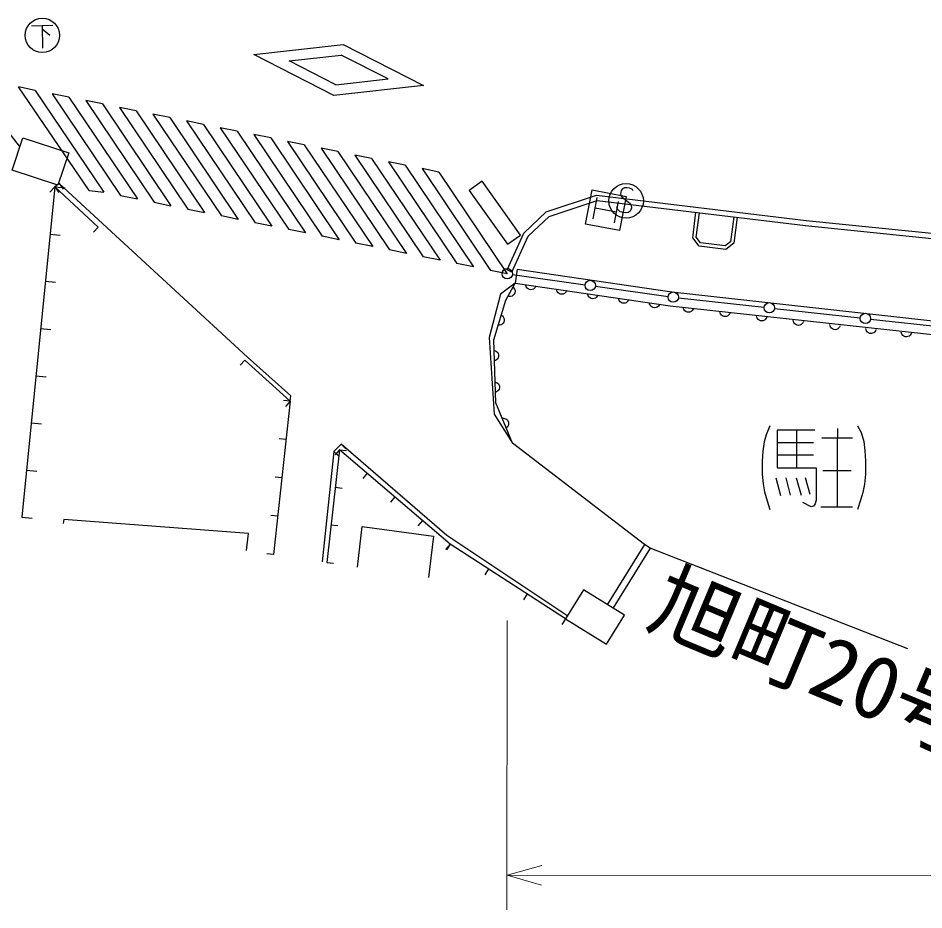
# Model space of a CAD drawing. Units: millimetres, scale not verified. Extents: x 40000 to 680000, y 20000 to 380000.
# Drawn here: x 105394 to 131522, y 252224 to 277940 of the extents above; entities that cross this region are included whole.
import ezdxf
from ezdxf.enums import TextEntityAlignment as Align

# ---------------------------------------------------------------- set-up
doc = ezdxf.new("R2010")
doc.units = ezdxf.units.MM
doc.header["$LTSCALE"] = 1000
doc.layers.add('M-BGD', color=7, linetype='Continuous', lineweight=25)
doc.layers.add('M-STR-HTXT', color=7, linetype='Continuous', lineweight=13)
doc.styles.add('ＭＳ ゴシック', font='')
doc.styles.get('ＭＳ ゴシック').set_extended_font_data('MS Gothic')

# ---------------------------------------------------------------- blocks, each defined once
blk = doc.blocks.new('BUHIN2')
at = {"color": 7, "linetype": 'Continuous', "lineweight": 25}
for p, q in [((801, 817), (281, 1561)), ((520, 1206), (-1096, 75)), ((-550, 942), (-81, 273)), ((-840, -304), (-1347, 421)), ((689, 363), (373, -23)), ((-1323, -84), (-1102, 71)), ((528, -244), (852, 157)), ((-291, -213), (303, -1060)), ((1028, -95), (696, -483)), ((-601, -1025), (284, -405)), ((6, -1277), (-596, -417)), ((868, -729), (1208, -326))]:
    blk.add_line(p, q, dxfattribs=at)
for points in [[(-1716, 346), (-1623, 539), (-1451, 751), (-1253, 926), (-1016, 1111), (-709, 1326), (-456, 1475), (-229, 1570), (-13, 1639), (256, 1727)], [(-908, -599), (-289, -1484), (602, -860), (-43, 61), (719, 595), (822, 631), (903, 632), (965, 584), (993, 320)], [(-262, -1731), (3, -1664), (203, -1597), (450, -1479), (698, -1324), (1005, -1109), (1215, -925), (1378, -765), (1550, -553), (1710, -350)]]:
    blk.add_lwpolyline(points, dxfattribs=at)

msp = doc.modelspace()

# ---------------------------------------------------------------- linework, layer by layer
at = {"layer": 'M-BGD'}
for p, q in [((105781, 277720), (106391, 277734)), ((106086, 277727), (106101, 277077)), ((106088, 277629), (106307, 277447)), ((112189, 276894), (114773, 277181)), ((114773, 277181), (117088, 275998)), ((114504, 275711), (112189, 276894)), ((113212, 276707), (114717, 276874)), ((114560, 276018), (113212, 276707)), ((116065, 276185), (114717, 276874)), ((114560, 276018), (116065, 276185)), ((107439, 272968), (105403, 275954)), ((105888, 275856), (105403, 275954)), ((117088, 275998), (114504, 275711)), ((105888, 275856), (107863, 272922)), ((106373, 275758), (108348, 272824)), ((106858, 275660), (106373, 275758)), ((106858, 275660), (108833, 272726)), ((107344, 275562), (109318, 272628)), ((107829, 275464), (107344, 275562)), ((107829, 275464), (109803, 272530)), ((104705, 275166), (105420, 274244)), ((108314, 275366), (110288, 272431)), ((108799, 275268), (108314, 275366)), ((108799, 275268), (110773, 272333)), ((109284, 275170), (111258, 272235)), ((109769, 275072), (109284, 275170)), ((109769, 275072), (111743, 272137)), ((110254, 274973), (112228, 272039)), ((110739, 274875), (110254, 274973)), ((110739, 274875), (112713, 271941)), ((111224, 274777), (113199, 271843)), ((111709, 274679), (111224, 274777)), ((111709, 274679), (113684, 271745)), ((105223, 273556), (105531, 274491)), ((105531, 274491), (106852, 274054)), ((112194, 274581), (114169, 271647)), ((112680, 274483), (112194, 274581)), ((112680, 274483), (114654, 271549)), ((113165, 274385), (115139, 271451)), ((113650, 274287), (113165, 274385)), ((113650, 274287), (115624, 271352)), ((114135, 274189), (116109, 271254)), ((114620, 274091), (114135, 274189)), ((106852, 274054), (106544, 273120)), ((114620, 274091), (116594, 271156)), ((115105, 273992), (117079, 271058)), ((115590, 273894), (115105, 273992)), ((115590, 273894), (117564, 270960)), ((116075, 273796), (118049, 270862)), ((116560, 273698), (116075, 273796)), ((116560, 273698), (118534, 270764)), ((117045, 273600), (119020, 270666)), ((117530, 273502), (117045, 273600)), ((106544, 273120), (105223, 273556)), ((117530, 273502), (119505, 270568)), ((106449, 273072), (105498, 263547)), ((106449, 273072), (106313, 272925)), ((106582, 273166), (106449, 273072)), ((106449, 273072), (106564, 272909)), ((106449, 273072), (106747, 273042)), ((107705, 271910), (106449, 273072)), ((106582, 273166), (106697, 273003)), ((107838, 272005), (106582, 273166)), ((118779, 273234), (118406, 272969)), ((119882, 271683), (118779, 273234)), ((122957, 273050), (122890, 273044)), ((123033, 273037), (122957, 273050)), ((107439, 272968), (107863, 272922)), ((108348, 272824), (108833, 272726)), ((118406, 272969), (119509, 271418)), ((120631, 272351), (122079, 272838)), ((121764, 272001), (121950, 272984)), ((121950, 272984), (122932, 272798)), ((122079, 272838), (128122, 272108)), ((122932, 272798), (122746, 271816)), ((122776, 272911), (122772, 272873)), ((122772, 272873), (122783, 272821)), ((122788, 272967), (122776, 272911)), ((122783, 272821), (122813, 272788)), ((122829, 273016), (122788, 272967)), ((122813, 272788), (123055, 272587)), ((122890, 273044), (122829, 273016)), ((123083, 273018), (123033, 273037)), ((123117, 272995), (123083, 273018)), ((123139, 272960), (123117, 272995)), ((109318, 272628), (109803, 272530)), ((120710, 272219), (122095, 272685)), ((121983, 272151), (122099, 272765)), ((122095, 272685), (128105, 271959)), ((122597, 272035), (122713, 272649)), ((123055, 272587), (123077, 272537)), ((123077, 272537), (123086, 272472)), ((110288, 272431), (110773, 272333)), ((119984, 271741), (120631, 272351)), ((122655, 272342), (122041, 272458)), ((122686, 272431), (122661, 272494)), ((122719, 272388), (122686, 272431)), ((122763, 272358), (122719, 272388)), ((122811, 272342), (122763, 272358)), ((122924, 272323), (122811, 272342)), ((123004, 272332), (122924, 272323)), ((123046, 272370), (123004, 272332)), ((123071, 272414), (123046, 272370)), ((123086, 272472), (123071, 272414)), ((124853, 271604), (124947, 272340)), ((124955, 271620), (125047, 272328)), ((112007, 268162), (107838, 272005)), ((111743, 272137), (111258, 272235)), ((112713, 271941), (112228, 272039)), ((120108, 271652), (120710, 272219)), ((126039, 272208), (125947, 271492)), ((126139, 272196), (126043, 271450)), ((128122, 272108), (132992, 271611)), ((107705, 271910), (107569, 271764)), ((113684, 271745), (113199, 271843)), ((122746, 271816), (121764, 272001)), ((128105, 271959), (132979, 271461)), ((106313, 271711), (106611, 271681)), ((114654, 271549), (114169, 271647)), ((119501, 270679), (119984, 271741)), ((119509, 271418), (119882, 271683)), ((119637, 270617), (120108, 271652)), ((125036, 271366), (124853, 271604)), ((125078, 271462), (124955, 271620)), ((125947, 271492), (125789, 271370)), ((115624, 271352), (115139, 271451)), ((116594, 271156), (116109, 271254)), ((125805, 271267), (125036, 271366)), ((125789, 271370), (125078, 271462)), ((126043, 271450), (125805, 271267)), ((117564, 270960), (117079, 271058)), ((118534, 270764), (118049, 270862)), ((119505, 270568), (119020, 270666)), ((119637, 270617), (119501, 270679)), ((119653, 270547), (121750, 270251)), ((119794, 270696), (119736, 270300)), ((119794, 270696), (124252, 270044)), ((106177, 270350), (106476, 270321)), ((119736, 270300), (119309, 269978)), ((119464, 269805), (119736, 270300)), ((119672, 270184), (119697, 270157)), ((119736, 270300), (124201, 269647)), ((120040, 270221), (120034, 270257)), ((120054, 270189), (120040, 270221)), ((120078, 270153), (120054, 270189)), ((120314, 270181), (120292, 270155)), ((120331, 270213), (120314, 270181)), ((122047, 270209), (124144, 269914)), ((119309, 269978), (118982, 268727)), ((119563, 269914), (119528, 269921)), ((119598, 269916), (119563, 269914)), ((119641, 269926), (119598, 269916)), ((119672, 269946), (119641, 269926)), ((119699, 269972), (119672, 269946)), ((119697, 270157), (119714, 270127)), ((119721, 270013), (119699, 269972)), ((119714, 270127), (119729, 270086)), ((119729, 270049), (119721, 270013)), ((119729, 270086), (119729, 270049)), ((120108, 270130), (120078, 270153)), ((120142, 270114), (120108, 270130)), ((120188, 270108), (120142, 270114)), ((120224, 270113), (120188, 270108)), ((120259, 270126), (120224, 270113)), ((120292, 270155), (120259, 270126)), ((120933, 270090), (120927, 270126)), ((120947, 270059), (120933, 270090)), ((120971, 270022), (120947, 270059)), ((121001, 269999), (120971, 270022)), ((121035, 269984), (121001, 269999)), ((121081, 269977), (121035, 269984)), ((121117, 269982), (121081, 269977)), ((121152, 269995), (121117, 269982)), ((121185, 270024), (121152, 269995)), ((121207, 270050), (121185, 270024)), ((121224, 270083), (121207, 270050)), ((121826, 269960), (121820, 269996)), ((121840, 269928), (121826, 269960)), ((121864, 269891), (121840, 269928)), ((122100, 269920), (122078, 269893)), ((122117, 269952), (122100, 269920)), ((124252, 270044), (132577, 269126)), ((119116, 268659), (119464, 269805)), ((121894, 269869), (121864, 269891)), ((121927, 269853), (121894, 269869)), ((121973, 269847), (121927, 269853)), ((122010, 269852), (121973, 269847)), ((122045, 269865), (122010, 269852)), ((122078, 269893), (122045, 269865)), ((122719, 269829), (122713, 269865)), ((122733, 269798), (122719, 269829)), ((122757, 269761), (122733, 269798)), ((122787, 269738), (122757, 269761)), ((122820, 269723), (122787, 269738)), ((122866, 269716), (122820, 269723)), ((122903, 269721), (122866, 269716)), ((122938, 269734), (122903, 269721)), ((122971, 269763), (122938, 269734)), ((122993, 269789), (122971, 269763)), ((123010, 269822), (122993, 269789)), ((123612, 269699), (123606, 269734)), ((123626, 269667), (123612, 269699)), ((123650, 269630), (123626, 269667)), ((123886, 269659), (123864, 269632)), ((123903, 269691), (123886, 269659)), ((124442, 269876), (126915, 269603)), ((123680, 269608), (123650, 269630)), ((123713, 269592), (123680, 269608)), ((123759, 269585), (123713, 269592)), ((123796, 269591), (123759, 269585)), ((123831, 269604), (123796, 269591)), ((123864, 269632), (123831, 269604)), ((124201, 269647), (132540, 268728)), ((124588, 269567), (124581, 269602)), ((124602, 269535), (124588, 269567)), ((124627, 269499), (124602, 269535)), ((124658, 269477), (124627, 269499)), ((124692, 269463), (124658, 269477)), ((124738, 269457), (124692, 269463)), ((124774, 269464), (124738, 269457)), ((124809, 269478), (124774, 269464)), ((124841, 269507), (124809, 269478)), ((124862, 269534), (124841, 269507)), ((124878, 269567), (124862, 269534)), ((125645, 269441), (125638, 269477)), ((125659, 269410), (125645, 269441)), ((125685, 269374), (125659, 269410)), ((125920, 269408), (125899, 269381)), ((125936, 269441), (125920, 269408)), ((127213, 269570), (129686, 269296)), ((119333, 269375), (119363, 269354)), ((119383, 269143), (119356, 269116)), ((119363, 269354), (119386, 269328)), ((119403, 269173), (119383, 269143)), ((119386, 269328), (119409, 269291)), ((119416, 269218), (119403, 269173)), ((119409, 269291), (119417, 269255)), ((119417, 269255), (119416, 269218)), ((125715, 269352), (125685, 269374)), ((125749, 269337), (125715, 269352)), ((125795, 269332), (125749, 269337)), ((125831, 269338), (125795, 269332)), ((125866, 269352), (125831, 269338)), ((125899, 269381), (125866, 269352)), ((126703, 269315), (126695, 269351)), ((126717, 269284), (126703, 269315)), ((126742, 269248), (126717, 269284)), ((126773, 269226), (126742, 269248)), ((126807, 269212), (126773, 269226)), ((126853, 269206), (126807, 269212)), ((126889, 269212), (126853, 269206)), ((126924, 269226), (126889, 269212)), ((126956, 269256), (126924, 269226)), ((126977, 269283), (126956, 269256)), ((126993, 269315), (126977, 269283)), ((127760, 269190), (127753, 269225)), ((127774, 269158), (127760, 269190)), ((127800, 269122), (127774, 269158)), ((128013, 269130), (127981, 269101)), ((128035, 269157), (128013, 269130)), ((128051, 269190), (128035, 269157)), ((129984, 269263), (132457, 268989)), ((106041, 268990), (106340, 268960)), ((119283, 269089), (119246, 269088)), ((119316, 269098), (119283, 269089)), ((119356, 269116), (119316, 269098)), ((127830, 269100), (127800, 269122)), ((127864, 269086), (127830, 269100)), ((127910, 269080), (127864, 269086)), ((127946, 269087), (127910, 269080)), ((127981, 269101), (127946, 269087)), ((128817, 269064), (128810, 269100)), ((128832, 269033), (128817, 269064)), ((128857, 268997), (128832, 269033)), ((128888, 268975), (128857, 268997)), ((128921, 268960), (128888, 268975)), ((128968, 268955), (128921, 268960)), ((129004, 268961), (128968, 268955)), ((129039, 268975), (129004, 268961)), ((129071, 269004), (129039, 268975)), ((129092, 269031), (129071, 269004)), ((129108, 269064), (129092, 269031)), ((129855, 268949), (129847, 268985)), ((129870, 268919), (129855, 268949)), ((129896, 268883), (129870, 268919)), ((129928, 268862), (129896, 268883)), ((130110, 268896), (130079, 268866)), ((130131, 268923), (130110, 268896)), ((130146, 268956), (130131, 268923)), ((130873, 268852), (130865, 268888)), ((118982, 268727), (119122, 266523)), ((119170, 266844), (119116, 268659)), ((129962, 268848), (129928, 268862)), ((130008, 268844), (129962, 268848)), ((130044, 268851), (130008, 268844)), ((130079, 268866), (130044, 268851)), ((130888, 268822), (130873, 268852)), ((130914, 268786), (130888, 268822)), ((130945, 268765), (130914, 268786)), ((130979, 268751), (130945, 268765)), ((131025, 268747), (130979, 268751)), ((131061, 268754), (131025, 268747)), ((131096, 268769), (131061, 268754)), ((131127, 268799), (131096, 268769)), ((131148, 268826), (131127, 268799)), ((131163, 268859), (131148, 268826)), ((119125, 268355), (119160, 268344)), ((113265, 267043), (112007, 268162)), ((119160, 268344), (119189, 268327)), ((119197, 268086), (119168, 268067)), ((119189, 268327), (119223, 268299)), ((119229, 268116), (119197, 268086)), ((119223, 268299), (119242, 268267)), ((119246, 268150), (119229, 268116)), ((119242, 268267), (119254, 268232)), ((119255, 268185), (119246, 268150)), ((119254, 268232), (119255, 268185)), ((111934, 268076), (111799, 267928)), ((113244, 266890), (111934, 268076)), ((119168, 268067), (119134, 268055)), ((105905, 267629), (106204, 267599)), ((119152, 267447), (119187, 267436)), ((119187, 267436), (119216, 267419)), ((119216, 267419), (119250, 267392)), ((119250, 267392), (119269, 267359)), ((119269, 267359), (119281, 267324)), ((119281, 267324), (119282, 267278)), ((113244, 266890), (113265, 267043)), ((119195, 267160), (119161, 267148)), ((119223, 267179), (119195, 267160)), ((119256, 267209), (119223, 267179)), ((119273, 267242), (119256, 267209)), ((119282, 267278), (119273, 267242)), ((113244, 266890), (112764, 262469)), ((113244, 266890), (113046, 266912)), ((113244, 266890), (113110, 266742)), ((119655, 265681), (119170, 266844)), ((119122, 266523), (119655, 265681)), ((105770, 266268), (106068, 266238)), ((119355, 266401), (119391, 266403)), ((119391, 266403), (119425, 266398)), ((119425, 266398), (119466, 266384)), ((119466, 266384), (119496, 266361)), ((119496, 266361), (119519, 266332)), ((119519, 266332), (119537, 266289)), ((119537, 266289), (119541, 266253)), ((119498, 266148), (119470, 266124)), ((119518, 266176), (119498, 266148)), ((119537, 266215), (119518, 266176)), ((119541, 266253), (119537, 266215)), ((113124, 265785), (112925, 265806)), ((114667, 265495), (114296, 262242)), ((114708, 265657), (114503, 265444)), ((114667, 265495), (114537, 265343)), ((114667, 265495), (114866, 265472)), ((117856, 262772), (114667, 265495)), ((114708, 265657), (114852, 265518)), ((117763, 263022), (114708, 265657)), ((123461, 262764), (119655, 265681)), ((114503, 265444), (114163, 262262)), ((114503, 265444), (114647, 265306)), ((105634, 264907), (105932, 264878)), ((113004, 264680), (112805, 264701)), ((115464, 264814), (115334, 264662)), ((114543, 264410), (114742, 264388)), ((116261, 264133), (116131, 263981)), ((105498, 263547), (105797, 263517)), ((106708, 263479), (106696, 263369)), ((112039, 263077), (106708, 263479)), ((112884, 263574), (112685, 263596)), ((117058, 263453), (116929, 263301)), ((114419, 263326), (114618, 263304)), ((115180, 262111), (115319, 263279)), ((115319, 263279), (117372, 263003)), ((111982, 262585), (112039, 263077)), ((117372, 263003), (117231, 261807)), ((121218, 260715), (117763, 263022)), ((117856, 262772), (117726, 262620)), ((117856, 262772), (117747, 262604)), ((121186, 260620), (117856, 262772)), ((123461, 262764), (122391, 261038)), ((123631, 262659), (122561, 260932)), ((123631, 262659), (123461, 262764)), ((131059, 259756), (123631, 262659)), ((112764, 262469), (112565, 262491)), ((114296, 262242), (114494, 262219)), ((118966, 262055), (118857, 261887)), ((120076, 261337), (119968, 261169)), ((121701, 261452), (121186, 260620)), ((122885, 260718), (121701, 261452)), ((121186, 260620), (121078, 260452)), ((121186, 260620), (122370, 259887)), ((122370, 259887), (122885, 260718))]:
    msp.add_line(p, q, dxfattribs=at)
for centre, radius in [((106092, 277442), 498), ((122932, 272669), 498), ((119505, 270568), 149), ((121899, 270230), 149), ((124293, 269893), 149), ((127064, 269586), 149), ((129835, 269279), 149)]:
    msp.add_circle(centre, radius, dxfattribs=at)
at = {"layer": 'M-STR-HTXT'}
for p, q in [((119500, 260568), (119496, 252224)), ((119497, 253224), (120497, 253508)), ((120496, 252936), (119497, 253224)), ((119497, 253224), (182129, 253194))]:
    msp.add_line(p, q, dxfattribs=at)

# ---------------------------------------------------------------- block references
at = {"layer": 'M-BGD', "rotation": 235}
msp.add_blockref('BUHIN2', (128342, 264972), dxfattribs=at)

# ---------------------------------------------------------------- texts
at = {"layer": 'M-BGD', "style": 'ＭＳ ゴシック'}
msp.add_text('旭町20号線', height=1833, rotation=337.3, dxfattribs=at).set_placement((123255, 259947), align=Align.BOTTOM_LEFT)

doc.saveas('drawing.dxf')
